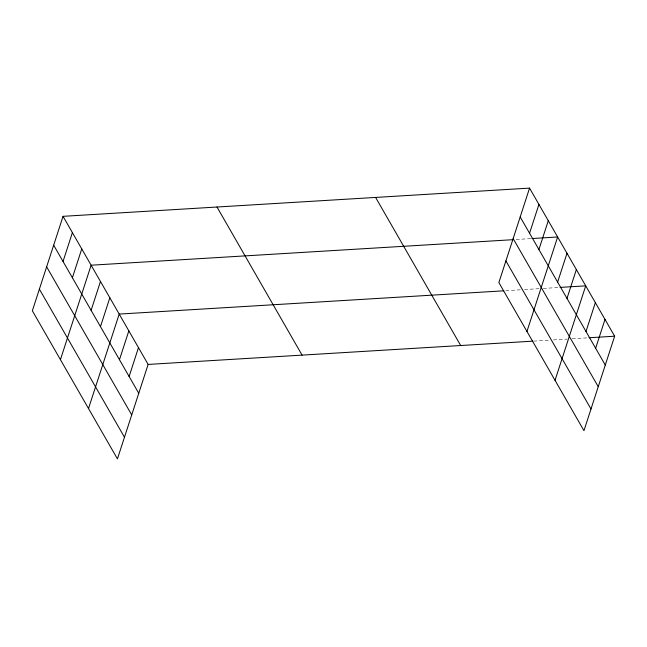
<?xml version="1.0" encoding="UTF-8"?>
<svg xmlns="http://www.w3.org/2000/svg" width="647" height="647" viewBox="0 0 647 647"><rect width="100%" height="100%" fill="white"/><g stroke="black" fill="none" stroke-linecap="round" stroke-linejoin="round"><path stroke-width="0.49" stroke-dasharray="3.23 2.43" d="M516.193 239.495L530.993 238.597M505.784 290.689L520.584 289.799M524.531 289.557L539.339 288.659M543.286 288.425L559.073 287.47M533.726 341.106L549.513 340.144M553.46 339.91L567.282 339.077M572.215 338.777L588.002 337.823"/><path stroke-width="0.97" d="M63.042 216.333L32.35 310.795L117.439 458.885L148.131 364.431L63.042 216.333L529.561 188.115L614.65 336.205L583.958 430.667L498.869 282.569L529.561 188.115M63.026 261.469L72.399 232.629M72.391 277.757L81.757 248.917M60.43 359.659L91.122 265.205L513.233 239.673M91.106 310.334L100.479 281.494M100.471 326.63L109.836 297.79M88.51 408.532L119.202 314.078L503.811 290.81M119.469 359.7L128.842 330.86M129.117 376.481L138.482 347.641M529.553 233.243L538.927 204.403M538.911 249.54L548.284 220.692M526.949 331.442L557.641 236.988L531.98 238.541M557.633 282.116L566.998 253.276M566.99 298.404L576.364 269.564M555.029 380.315L585.721 285.853L560.059 287.405M585.996 331.482L595.361 302.642M595.636 348.264L605.01 319.424M148.131 364.431L532.74 341.163M588.988 337.758L614.65 336.205M520.196 216.955L605.277 365.045M513.16 238.606L598.24 386.704M505.905 260.919L590.994 409.009M375.608 197.424L460.696 345.522M216.996 207.024L302.076 355.114M53.669 245.173L138.757 393.271M46.633 266.831L131.721 414.921M39.386 289.136L124.475 437.235"/></g></svg>
